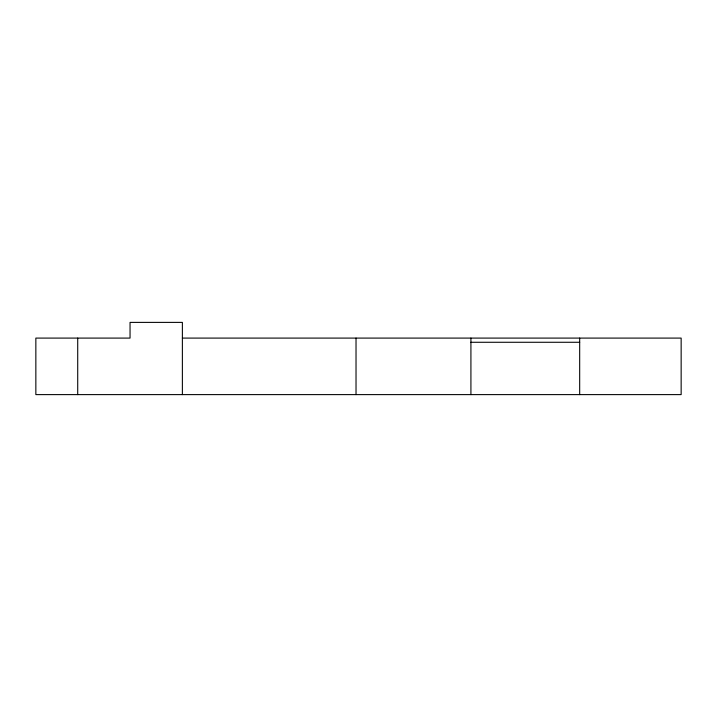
<?xml version="1.0" encoding="UTF-8"?>
<svg xmlns="http://www.w3.org/2000/svg" width="717" height="717" viewBox="0 0 717 717"><rect width="100%" height="100%" fill="white"/><g stroke="black" fill="none" stroke-linecap="round" stroke-linejoin="round"><path stroke-width="1.08" d="M182.378 338.092L681.15 338.092L681.15 394.61L35.85 394.61L35.85 338.092L130.046 338.092L130.046 322.39L182.378 322.39L182.378 394.61M470.917 342.278L579.677 342.278M579.677 338.092L579.677 394.61M470.917 338.092L470.917 394.61M356.026 338.092L356.026 394.61M77.714 338.092L77.714 394.61"/></g></svg>
